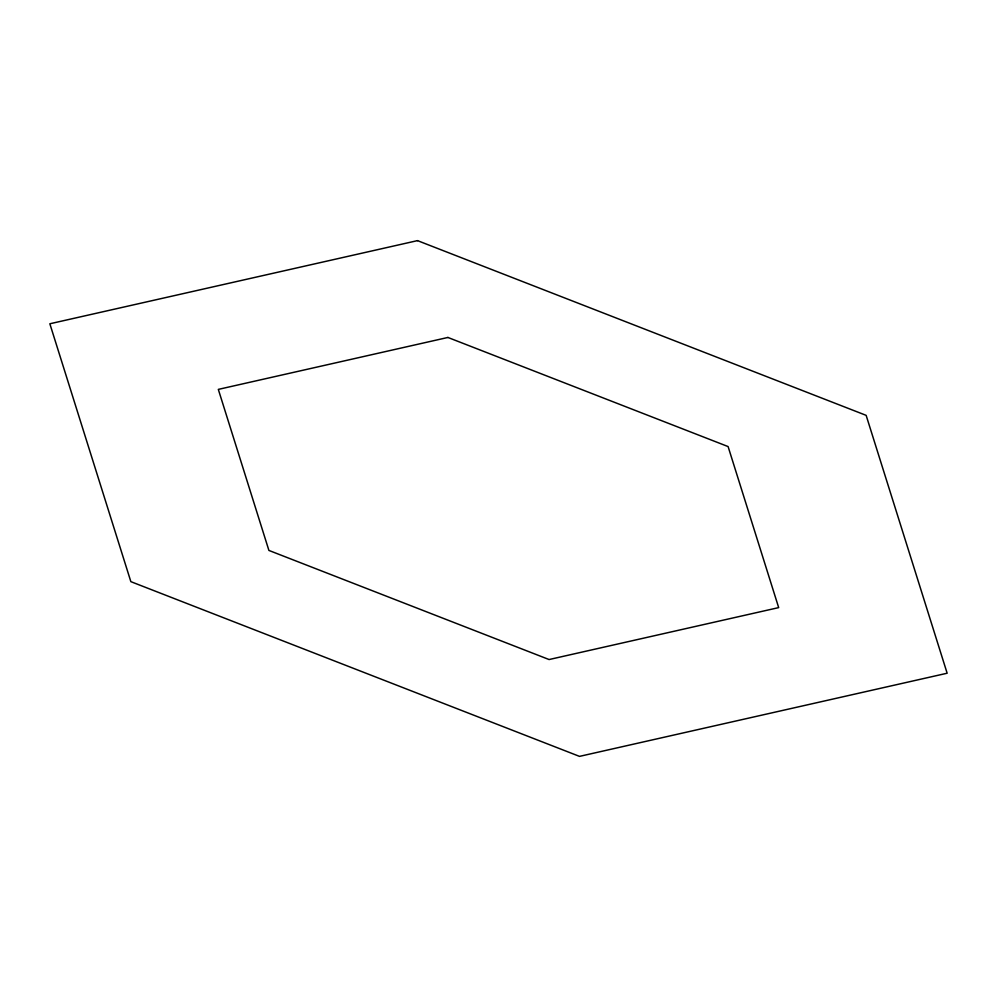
<?xml version="1.0" encoding="UTF-8"?>
<svg xmlns="http://www.w3.org/2000/svg" width="997" height="997" viewBox="0 0 997 997"><rect width="100%" height="100%" fill="white"/><g stroke="black" fill="none" stroke-linecap="round" stroke-linejoin="round"><path stroke-width="1.5" d="M417.494 240.626L49.85 323.776L130.856 581.65L579.506 756.374L947.15 673.224L866.144 415.35L417.494 240.626M447.915 337.46L218.318 389.391L268.903 550.431L549.085 659.54L778.682 607.609L728.097 446.569L447.915 337.46"/></g></svg>
